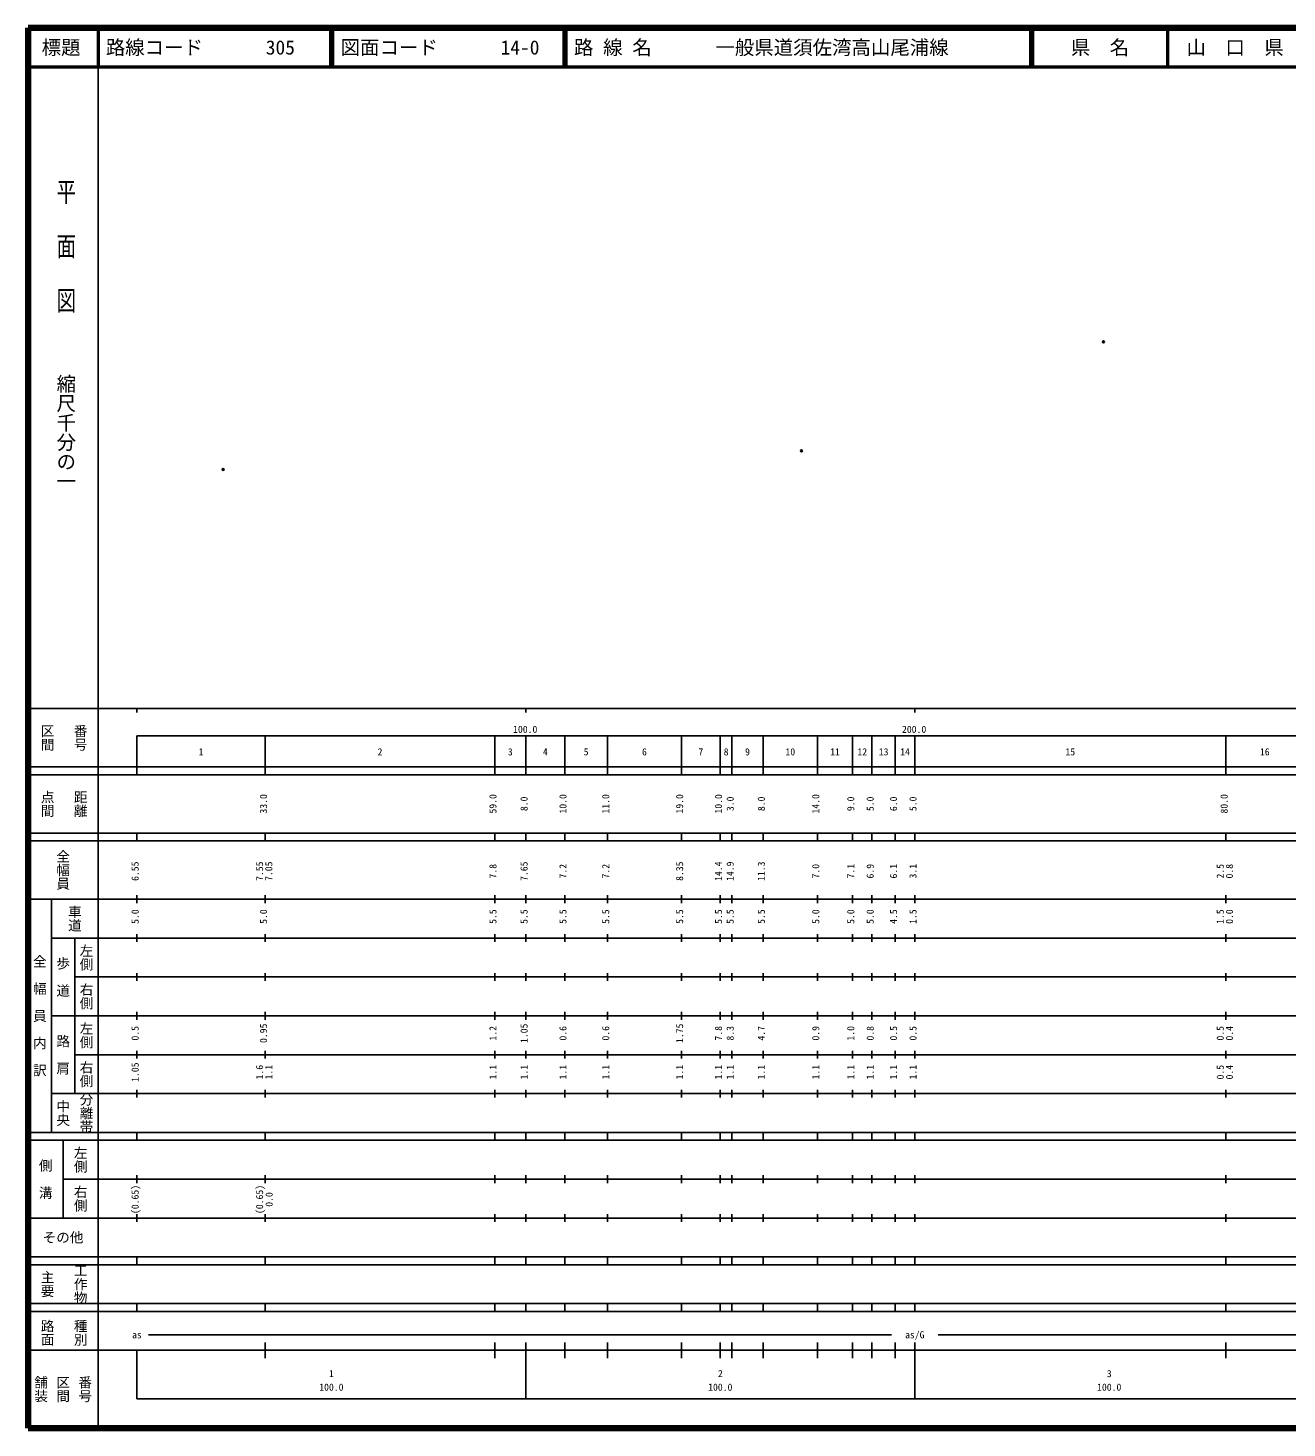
# Model space of a CAD drawing. Units: millimetres on the paper. Extents: x 40 to 680, y 20 to 380.
# Drawn here: x 40 to 363.7, y 20 to 380 of the extents above; entities that cross this region are included whole.
import ezdxf
from ezdxf.enums import TextEntityAlignment as Align

# ---------------------------------------------------------------- set-up
doc = ezdxf.new("R2010")
doc.units = ezdxf.units.MM
doc.header["$PDMODE"] = 32
doc.header["$PDSIZE"] = 0.5
doc.layers.add('M-OTRS', color=6, linetype='Continuous')
doc.layers.add('M-TTL-TXT', color=7, linetype='Continuous')
for name, color, linetype, lineweight in [('M-TTL', 2, 'Continuous', 140), ('M-TTL-BAND', 7, 'Continuous', 25), ('M-TTL-LINE', 7, 'Continuous', 50)]:
    doc.layers.add(name, color=color, linetype=linetype, lineweight=lineweight)
doc.styles.add('@ＭＳ ゴシック', font='')
doc.styles.add('ＭＳ ゴシック', font='')
doc.styles.get('@ＭＳ ゴシック').set_extended_font_data('@MS Gothic')
doc.styles.get('ＭＳ ゴシック').set_extended_font_data('MS Gothic')

msp = doc.modelspace()

# ---------------------------------------------------------------- linework, layer by layer
at = {"layer": 'M-OTRS'}
for p in [(316.502, 299.278), (238.869, 271.26), (90.166, 266.474)]:
    msp.add_point(p, dxfattribs=at)
at = {"layer": 'M-TTL'}
for p, q in [((40, 380), (40, 20)), ((680, 380), (40, 380)), ((40, 20), (680, 20))]:
    msp.add_line(p, q, dxfattribs=at)
at = {"layer": 'M-TTL-BAND'}
for p, q in [((58, 370), (58, 20)), ((40, 205), (579, 205)), ((68, 205), (68, 204)), ((168, 205), (168, 204)), ((268, 205), (268, 204)), ((68, 198), (579, 198)), ((68, 198), (68, 188)), ((101, 188), (101, 198)), ((160, 188), (160, 198)), ((168, 188), (168, 198)), ((178, 188), (178, 198)), ((189, 188), (189, 198)), ((208, 188), (208, 198)), ((218, 188), (218, 198)), ((221, 188), (221, 198)), ((229, 188), (229, 198)), ((243, 188), (243, 198)), ((252, 188), (252, 198)), ((257, 188), (257, 198)), ((263, 188), (263, 198)), ((268, 188), (268, 198)), ((348, 188), (348, 198)), ((40, 190), (579, 190)), ((40, 188), (579, 188)), ((40, 173), (579, 173)), ((68, 171), (68, 173)), ((101, 171), (101, 173)), ((160, 171), (160, 173)), ((168, 171), (168, 173)), ((178, 171), (178, 173)), ((189, 171), (189, 173)), ((208, 171), (208, 173)), ((218, 171), (218, 173)), ((221, 171), (221, 173)), ((229, 171), (229, 173)), ((243, 171), (243, 173)), ((252, 171), (252, 173)), ((257, 171), (257, 173)), ((263, 171), (263, 173)), ((268, 171), (268, 173)), ((348, 171), (348, 173)), ((40, 171), (579, 171)), ((40, 156), (579, 156)), ((46, 96), (46, 156)), ((68, 155), (68, 157)), ((101, 155), (101, 157)), ((160, 155), (160, 157)), ((168, 155), (168, 157)), ((178, 155), (178, 157)), ((189, 155), (189, 157)), ((208, 155), (208, 157)), ((218, 155), (218, 157)), ((221, 155), (221, 157)), ((229, 155), (229, 157)), ((243, 155), (243, 157)), ((252, 155), (252, 157)), ((257, 155), (257, 157)), ((263, 155), (263, 157)), ((268, 155), (268, 157)), ((348, 155), (348, 157)), ((46, 146), (579, 146)), ((52, 146), (52, 106)), ((68, 145), (68, 147)), ((101, 145), (101, 147)), ((160, 145), (160, 147)), ((168, 145), (168, 147)), ((178, 145), (178, 147)), ((189, 145), (189, 147)), ((208, 145), (208, 147)), ((218, 145), (218, 147)), ((221, 145), (221, 147)), ((229, 145), (229, 147)), ((243, 145), (243, 147)), ((252, 145), (252, 147)), ((257, 145), (257, 147)), ((263, 145), (263, 147)), ((268, 145), (268, 147)), ((348, 145), (348, 147)), ((68, 135), (68, 137)), ((101, 135), (101, 137)), ((160, 135), (160, 137)), ((168, 135), (168, 137)), ((178, 135), (178, 137)), ((189, 135), (189, 137)), ((208, 135), (208, 137)), ((218, 135), (218, 137)), ((221, 135), (221, 137)), ((229, 135), (229, 137)), ((243, 135), (243, 137)), ((252, 135), (252, 137)), ((257, 135), (257, 137)), ((263, 135), (263, 137)), ((268, 135), (268, 137)), ((348, 135), (348, 137)), ((52, 136), (579, 136)), ((46, 126), (579, 126)), ((68, 125), (68, 127)), ((101, 125), (101, 127)), ((160, 125), (160, 127)), ((168, 125), (168, 127)), ((178, 125), (178, 127)), ((189, 125), (189, 127)), ((208, 125), (208, 127)), ((218, 125), (218, 127)), ((221, 125), (221, 127)), ((229, 125), (229, 127)), ((243, 125), (243, 127)), ((252, 125), (252, 127)), ((257, 125), (257, 127)), ((263, 125), (263, 127)), ((268, 125), (268, 127)), ((348, 125), (348, 127)), ((52, 116), (579, 116)), ((68, 115), (68, 117)), ((101, 115), (101, 117)), ((160, 115), (160, 117)), ((168, 115), (168, 117)), ((178, 115), (178, 117)), ((189, 115), (189, 117)), ((208, 115), (208, 117)), ((218, 115), (218, 117)), ((221, 115), (221, 117)), ((229, 115), (229, 117)), ((243, 115), (243, 117)), ((252, 115), (252, 117)), ((257, 115), (257, 117)), ((263, 115), (263, 117)), ((268, 115), (268, 117)), ((348, 115), (348, 117)), ((46, 106), (579, 106)), ((68, 105), (68, 107)), ((101, 105), (101, 107)), ((160, 105), (160, 107)), ((168, 105), (168, 107)), ((178, 105), (178, 107)), ((189, 105), (189, 107)), ((208, 105), (208, 107)), ((218, 105), (218, 107)), ((221, 105), (221, 107)), ((229, 105), (229, 107)), ((243, 105), (243, 107)), ((252, 105), (252, 107)), ((257, 105), (257, 107)), ((263, 105), (263, 107)), ((268, 105), (268, 107)), ((348, 105), (348, 107)), ((40, 96), (579, 96)), ((40, 94), (579, 94)), ((49, 94), (49, 74)), ((68, 94), (68, 96)), ((101, 94), (101, 96)), ((160, 94), (160, 96)), ((168, 94), (168, 96)), ((178, 94), (178, 96)), ((189, 94), (189, 96)), ((208, 94), (208, 96)), ((218, 94), (218, 96)), ((221, 94), (221, 96)), ((229, 94), (229, 96)), ((243, 94), (243, 96)), ((252, 94), (252, 96)), ((257, 94), (257, 96)), ((263, 94), (263, 96)), ((268, 94), (268, 96)), ((348, 94), (348, 96)), ((49, 84), (579, 84)), ((68, 83), (68, 85)), ((101, 83), (101, 85)), ((160, 83), (160, 85)), ((168, 83), (168, 85)), ((178, 83), (178, 85)), ((189, 83), (189, 85)), ((208, 83), (208, 85)), ((218, 83), (218, 85)), ((221, 83), (221, 85)), ((229, 83), (229, 85)), ((243, 83), (243, 85)), ((252, 83), (252, 85)), ((257, 83), (257, 85)), ((263, 83), (263, 85)), ((268, 83), (268, 85)), ((348, 83), (348, 85)), ((40, 74), (579, 74)), ((68, 73), (68, 75)), ((101, 73), (101, 75)), ((160, 73), (160, 75)), ((168, 73), (168, 75)), ((178, 73), (178, 75)), ((189, 73), (189, 75)), ((208, 73), (208, 75)), ((218, 73), (218, 75)), ((221, 73), (221, 75)), ((229, 73), (229, 75)), ((243, 73), (243, 75)), ((252, 73), (252, 75)), ((257, 73), (257, 75)), ((263, 73), (263, 75)), ((268, 73), (268, 75)), ((348, 73), (348, 75)), ((40, 64), (579, 64)), ((40, 62), (579, 62)), ((68, 62), (68, 64)), ((101, 62), (101, 64)), ((160, 62), (160, 64)), ((168, 62), (168, 64)), ((178, 62), (178, 64)), ((189, 62), (189, 64)), ((208, 62), (208, 64)), ((218, 62), (218, 64)), ((221, 62), (221, 64)), ((229, 62), (229, 64)), ((243, 62), (243, 64)), ((252, 62), (252, 64)), ((257, 62), (257, 64)), ((263, 62), (263, 64)), ((268, 62), (268, 64)), ((348, 62), (348, 64)), ((40, 52), (579, 52)), ((68, 50), (68, 52)), ((101, 50), (101, 52)), ((160, 50), (160, 52)), ((168, 50), (168, 52)), ((178, 50), (178, 52)), ((189, 50), (189, 52)), ((208, 50), (208, 52)), ((218, 50), (218, 52)), ((221, 50), (221, 52)), ((229, 50), (229, 52)), ((243, 50), (243, 52)), ((252, 50), (252, 52)), ((257, 50), (257, 52)), ((263, 50), (263, 52)), ((268, 50), (268, 52)), ((348, 50), (348, 52)), ((40, 50), (579, 50)), ((71, 44), (262, 44)), ((274, 44), (550.5, 44)), ((40, 40), (579, 40)), ((68, 40), (68, 27.5)), ((101, 38), (101, 42)), ((160, 38), (160, 42)), ((168, 27.5), (168, 42)), ((178, 38), (178, 42)), ((189, 38), (189, 42)), ((208, 38), (208, 42)), ((218, 38), (218, 42)), ((221, 38), (221, 42)), ((229, 38), (229, 42)), ((243, 38), (243, 42)), ((252, 38), (252, 42)), ((257, 38), (257, 42)), ((263, 38), (263, 42)), ((268, 27.5), (268, 42)), ((348, 38), (348, 42)), ((68, 27.5), (579, 27.5))]:
    msp.add_line(p, q, dxfattribs=at)
at = {"layer": 'M-TTL-LINE'}
for p, q in [((58, 380), (58, 370)), ((117.75, 380), (117.75, 370)), ((118.25, 380), (118.25, 370)), ((177.75, 380), (177.75, 370)), ((178.25, 380), (178.25, 370)), ((297.75, 380), (297.75, 370)), ((298.25, 380), (298.25, 370)), ((333, 380), (333, 370)), ((40, 370), (680, 370))]:
    msp.add_line(p, q, dxfattribs=at)

# ---------------------------------------------------------------- texts
at = {"layer": 'M-TTL-BAND', "style": '@ＭＳ ゴシック', "width": 1.4}
msp.add_text('平  面  図', height=3.666, rotation=270, dxfattribs=at).set_placement((49.777, 306.475), align=Align.MIDDLE_RIGHT)
at = {"layer": 'M-TTL-BAND', "style": '@ＭＳ ゴシック'}
msp.add_text('縮尺千分の一', height=3.666, rotation=270, dxfattribs=at).set_placement((49.777, 261.03), align=Align.MIDDLE_RIGHT)
for s, p in [('区間', (45, 197.5)), ('番号', (53.5, 197.5)), ('点間', (45, 180.5)), ('距離', (53.5, 180.5)), ('全幅員', (49, 163.5)), ('車道', (52, 151)), ('左側', (55, 141)), ('全\u3000幅\u3000員\u3000内\u3000訳', (43, 126)), ('歩\u3000道', (49, 136)), ('右側', (55, 131)), ('左側', (55, 121)), ('路\u3000肩', (49, 116)), ('右側', (55, 111)), ('分離帯', (55, 101)), ('中央', (49, 101)), ('左側', (53.5, 89)), ('側\u3000溝', (44.5, 84)), ('右側', (53.5, 79)), ('工作物', (53.5, 57)), ('主要', (45, 57)), ('路面', (45, 44.5)), ('種別', (53.5, 44.5)), ('舗装', (43.333, 30)), ('区間', (49, 30)), ('番号', (54.667, 30))]:
    msp.add_text(s, height=2.566, rotation=270, dxfattribs=at).set_placement(p, align=Align.MIDDLE_CENTER)
at = {"layer": 'M-TTL-BAND', "style": 'ＭＳ ゴシック'}
for s, p in [('100.0', (167.844, 198.195)), ('200.0', (267.844, 198.195)), ('1', (84.5, 192.405)), ('2', (130.5, 192.405)), ('3', (164, 192.405)), ('4', (173, 192.405)), ('5', (183.5, 192.405)), ('6', (198.5, 192.405)), ('7', (213, 192.405)), ('8', (219.5, 192.405)), ('9', (225, 192.405)), ('10', (236, 192.405)), ('11', (247.5, 192.405)), ('12', (254.5, 192.405)), ('13', (260, 192.405)), ('14', (265.5, 192.405)), ('15', (308, 192.405)), ('16', (358, 192.405)), ('as', (68, 42.5)), ('as/G', (268, 42.5)), ('1', (118, 32.523)), ('2', (218, 32.523)), ('3', (318, 32.523)), ('100.0', (118, 29.033)), ('100.0', (218, 29.033)), ('100.0', (318, 29.033))]:
    msp.add_text(s, height=1.833, dxfattribs=at).set_placement(p, align=Align.BOTTOM_CENTER)
for s, p in [('33.0', (102, 180.5)), ('59.0', (161, 180.5)), ('8.0', (169, 180.5)), ('10.0', (179, 180.5)), ('11.0', (190, 180.5)), ('19.0', (209, 180.5)), ('10.0', (219, 180.5)), ('3.0', (222, 180.5)), ('8.0', (230, 180.5)), ('14.0', (244, 180.5)), ('9.0', (253, 180.5)), ('5.0', (258, 180.5)), ('6.0', (264, 180.5)), ('5.0', (269, 180.5)), ('80.0', (349, 180.5)), ('6.55', (69, 163.174)), ('7.55', (101, 163.174)), ('7.05', (103.37, 163.174)), ('7.8', (161, 163.174)), ('7.65', (169, 163.174)), ('7.2', (179, 163.174)), ('7.2', (190, 163.174)), ('8.35', (209, 163.174)), ('14.4', (219, 163.174)), ('14.9', (222, 163.174)), ('11.3', (230, 163.174)), ('7.0', (244, 163.174)), ('7.1', (253, 163.174)), ('6.9', (258, 163.174)), ('6.1', (264, 163.174)), ('3.1', (269, 163.174)), ('2.5', (348, 163.174)), ('0.8', (350.37, 163.174)), ('5.0', (69, 151.5)), ('5.0', (102, 151.5)), ('5.5', (161, 151.5)), ('5.5', (169, 151.5)), ('5.5', (179, 151.5)), ('5.5', (190, 151.5)), ('5.5', (209, 151.5)), ('5.5', (219, 151.5)), ('5.5', (222, 151.5)), ('5.5', (230, 151.5)), ('5.0', (244, 151.5)), ('5.0', (253, 151.5)), ('5.0', (258, 151.5)), ('4.5', (264, 151.5)), ('1.5', (269, 151.5)), ('1.5', (348, 151.5)), ('0.0', (350.37, 151.5)), ('0.5', (69, 121.5)), ('0.95', (102, 121.5)), ('1.2', (161, 121.5)), ('1.05', (169, 121.5)), ('0.6', (179, 121.5)), ('0.6', (190, 121.5)), ('1.75', (209, 121.5)), ('7.8', (219, 121.5)), ('8.3', (222, 121.5)), ('4.7', (230, 121.5)), ('0.9', (244, 121.5)), ('1.0', (253, 121.5)), ('0.8', (258, 121.5)), ('0.5', (264, 121.5)), ('0.5', (269, 121.5)), ('0.5', (348, 121.5)), ('0.4', (350.37, 121.5)), ('1.05', (69, 111.5)), ('1.6', (101, 111.5)), ('1.1', (103.37, 111.5)), ('1.1', (161, 111.5)), ('1.1', (169, 111.5)), ('1.1', (179, 111.5)), ('1.1', (190, 111.5)), ('1.1', (209, 111.5)), ('1.1', (219, 111.5)), ('1.1', (222, 111.5)), ('1.1', (230, 111.5)), ('1.1', (244, 111.5)), ('1.1', (253, 111.5)), ('1.1', (258, 111.5)), ('1.1', (264, 111.5)), ('1.1', (269, 111.5)), ('0.5', (348, 111.5)), ('0.4', (350.37, 111.5)), ('(0.65)', (69, 78.764)), ('(0.65)', (101, 78.764)), ('0.0', (103.455, 78.764))]:
    msp.add_text(s, height=1.833, rotation=90, dxfattribs=at).set_placement(p, align=Align.BOTTOM_CENTER)
msp.add_text('その他', height=2.566, dxfattribs=at).set_placement((49, 69), align=Align.MIDDLE_CENTER)
at = {"layer": 'M-TTL-TXT', "style": 'ＭＳ ゴシック'}
for s, p in [('標題', (48.5, 375)), ('県\u3000名', (315.625, 375)), ('山\u3000口\u3000県', (350.375, 375))]:
    msp.add_text(s, height=3.666, dxfattribs=at).set_placement(p, align=Align.MIDDLE_CENTER)
for s, p in [('路線コード', (60, 375)), ('305', (101.142, 375)), ('図面コード', (120.38, 375)), ('14-0', (161.521, 375)), ('路 線 名', (180.38, 375)), ('一般県道須佐湾高山尾浦線', (216.734, 375))]:
    msp.add_text(s, height=3.666, dxfattribs=at).set_placement(p, align=Align.MIDDLE_LEFT)

doc.saveas('drawing.dxf')
